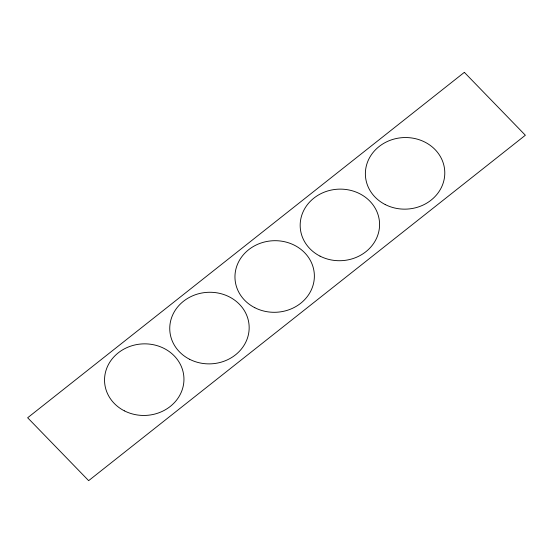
<?xml version="1.0" encoding="UTF-8"?>
<svg xmlns="http://www.w3.org/2000/svg" width="553" height="553" viewBox="0 0 553 553"><rect width="100%" height="100%" fill="white"/><g stroke="black" fill="none" stroke-linecap="round" stroke-linejoin="round"><path stroke-width="0.83" d="M464.347 72.353L27.65 417.764L88.653 480.647L525.35 135.236L464.347 72.353M124.384 410.858A39.719 35.793 -3.1 0 0 183.955 379.261A39.719 35.793 -3.1 0 0 124.397 348.846A39.719 35.793 -3.1 0 0 124.384 410.858M385.213 204.548A39.719 35.793 -3.1 0 0 444.792 172.951A39.719 35.793 -3.1 0 0 385.234 142.536A39.719 35.793 -3.1 0 0 385.213 204.548M254.802 307.703A39.719 35.793 -3.1 0 0 314.374 276.106A39.719 35.793 -3.1 0 0 254.815 245.691A39.719 35.793 -3.1 0 0 254.802 307.703M320.007 256.122A39.719 35.793 -3.1 0 0 379.579 224.532A39.719 35.793 -3.1 0 0 320.028 194.117A39.719 35.793 -3.1 0 0 320.007 256.122M189.589 359.277A39.719 35.793 -3.1 0 0 249.168 327.68A39.719 35.793 -3.1 0 0 189.61 297.265A39.719 35.793 -3.1 0 0 189.589 359.277"/></g></svg>
